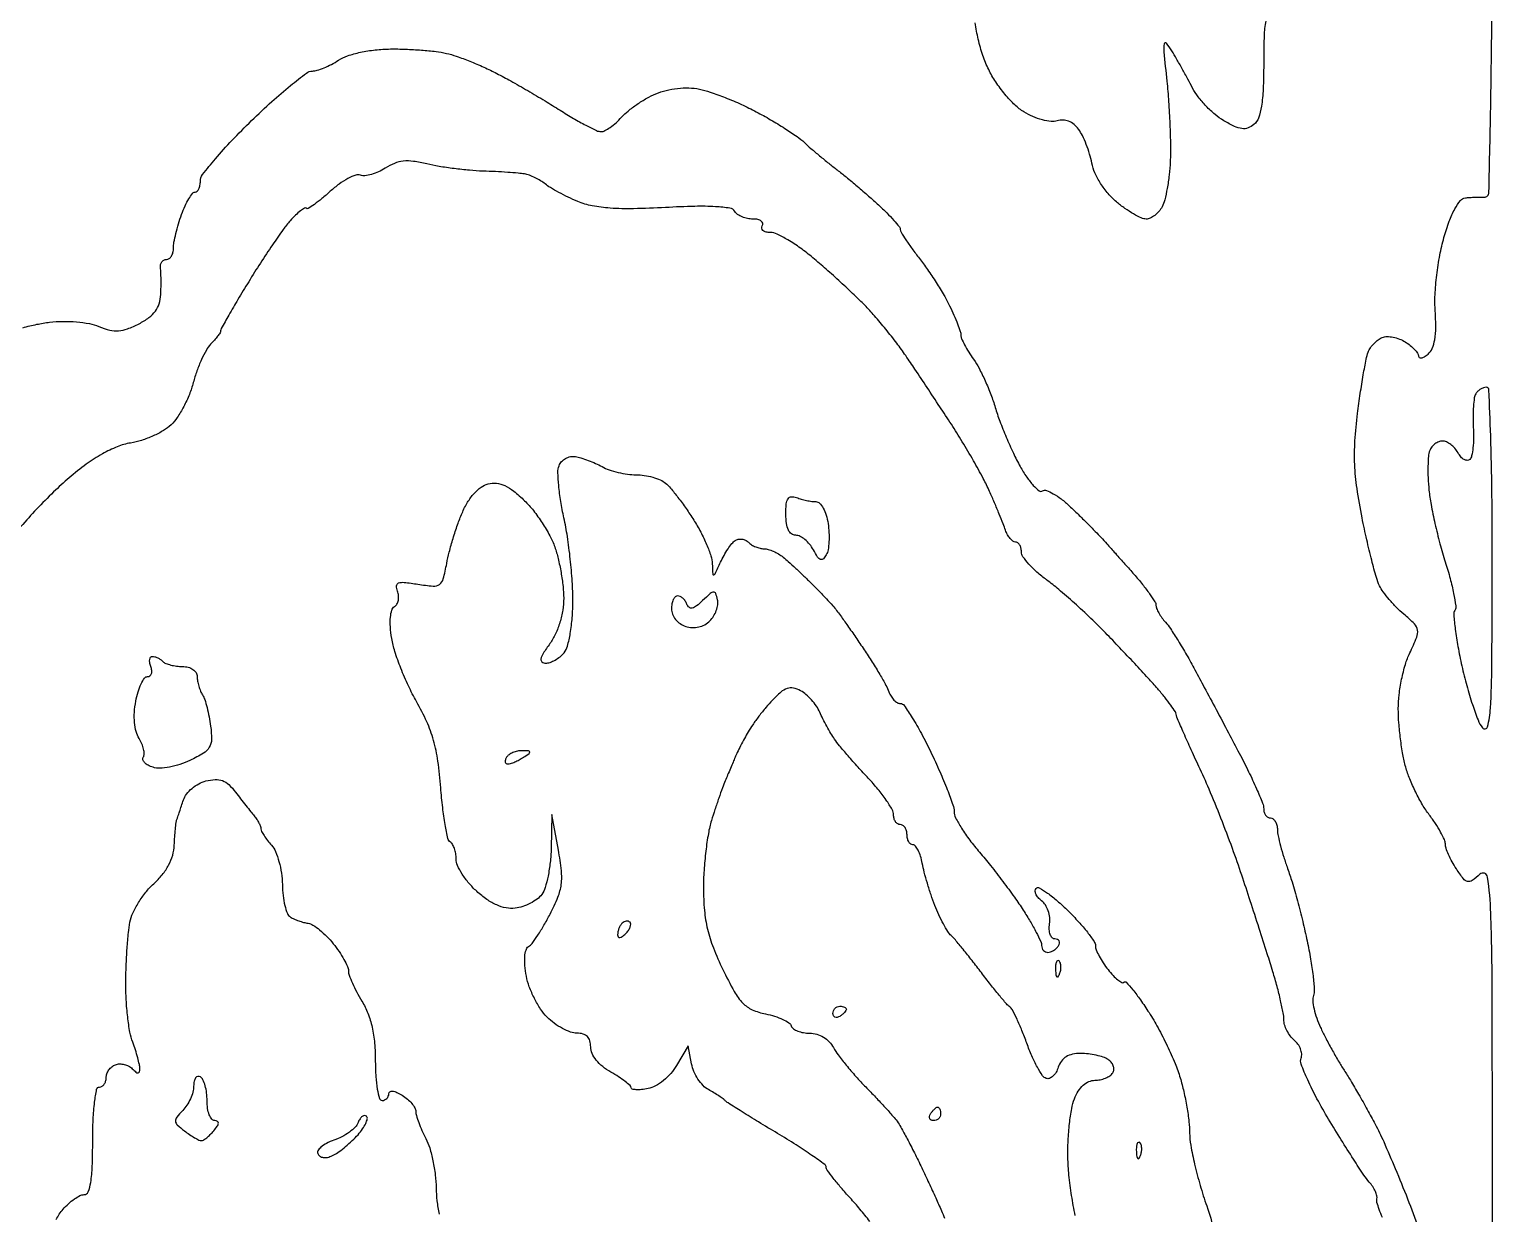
# Model space of a CAD drawing. Extents: x 0 to 102, y 0 to 135.
# Drawn here: x 83.13 to 101.52, y 110.76 to 125.65 of the extents above; entities that cross this region are included whole.
import ezdxf

# ---------------------------------------------------------------- set-up
doc = ezdxf.new("R2010")
doc.units = 0
doc.header["$MEASUREMENT"] = 0

msp = doc.modelspace()

# ---------------------------------------------------------------- linework, layer by layer
for points in [[(30.835569, 68.0607, 0.000004), (30.856286, 64.932268, 0.000002), (30.883525, 60.825814, 0.000002), (30.912326, 56.488502, 0.000002), (30.938318, 52.5789, -0.000116)], [(101.518705, 110.606462, 0.000494), (101.516623, 113.562432, 0.008424), (101.498607, 114.534008, 0.025959), (101.458777, 114.989109, 0.601865), (101.362301, 115.024108, -0.02739), (101.263634, 114.94419, -0.216649), (101.207407, 114.932831, -0.175535), (101.154885, 114.966861, -0.017082), (101.066201, 115.09262, -0.019729), (101.013225, 115.18088, -0.020898), (100.968455, 115.271392, -0.021059), (100.936618, 115.352169, -0.083526), (100.9278, 115.404588, 0.107669), (100.915858, 115.459403, 0.019065), (100.86822, 115.553849, 0.019857), (100.802626, 115.662051, 0.016729), (100.724976, 115.771245, -0.030582), (100.640534, 115.897237, -0.01791), (100.55447, 116.05724, -0.017871), (100.479566, 116.224101, -0.028855), (100.429348, 116.371431, -0.023546), (100.393702, 116.52809, -0.01253), (100.363666, 116.724709, -0.012446), (100.342977, 116.927568, -0.018894), (100.336072, 117.10468, -0.030113), (100.346407, 117.27957, -0.020778), (100.378174, 117.475448, -0.021011), (100.424668, 117.661924, -0.039673), (100.480062, 117.806599, 0.014325), (100.567343, 118.003993, 0.136595), (100.577926, 118.09468, 0.158795), (100.538868, 118.171512, 0.021282), (100.403431, 118.295919, -0.02268), (100.312754, 118.37968, -0.018356), (100.223129, 118.477253, -0.018733), (100.147039, 118.573532, -0.044764), (100.100105, 118.6515, -0.043764), (100.060456, 118.755282, -0.006487), (100.001798, 118.971872, -0.007267), (99.939382, 119.23031, -0.006197), (99.880921, 119.504529, -0.013401), (99.817007, 119.874972, -0.025172), (99.788588, 120.177325, -0.026261), (99.79128, 120.472364, -0.016122), (99.823875, 120.818564, -0.005101), (99.858368, 121.070033, -0.006235), (99.895949, 121.304411, -0.00528), (99.932025, 121.50042, -0.043485), (99.95703, 121.587544, -0.056924), (99.986511, 121.644153, -0.041517), (100.030977, 121.699497, -0.042191), (100.082722, 121.745491, -0.069083), (100.133986, 121.773787, -0.093789), (100.193336, 121.784549, -0.04597), (100.270071, 121.776886, -0.043405), (100.350937, 121.753794, -0.048372), (100.423544, 121.717678, -0.029905), (100.487028, 121.672544, -0.035864), (100.54068, 121.622609, -0.038729), (100.578488, 121.575097, -0.149788), (100.5894, 121.539491, 0.261564), (100.600155, 121.520339, 0.190725), (100.624717, 121.516109, 0.086533), (100.663425, 121.531525, 0.035283), (100.709627, 121.564662, 0.120764), (100.762274, 121.635712, 0.057832), (100.794056, 121.745487, 0.041174), (100.80689, 121.897969, 0.017324), (100.800102, 122.10377, -0.029568), (100.798356, 122.309352, -0.016919), (100.819296, 122.556704, -0.01673), (100.857829, 122.808685, -0.023653), (100.910126, 123.02955, -0.018025), (100.976965, 123.234085, -0.035513), (101.04711, 123.389949, -0.044505), (101.116289, 123.494889, -0.201747), (101.1792, 123.529327, -0.009321), (101.236418, 123.534149, -0.006364), (101.301582, 123.537586, -0.006416), (101.364519, 123.539295, -0.012858), (101.41425, 123.538727, 0.418263), (101.474937, 123.595853, 0.001355), (101.498486, 124.738484, 0.003769), (101.515704, 126.400775, 0.000705)], [(98.674959, 125.776886, 0.05195), (98.649515, 125.589317, 0.007756), (98.6436, 125.20804, -0.010394), (98.637106, 124.895686, -0.029815), (98.615196, 124.679891, -0.043307), (98.578023, 124.532686, -0.136885), (98.520625, 124.449857, -0.086556), (98.446508, 124.407417, -0.119766), (98.370646, 124.399118, -0.079353), (98.277123, 124.426803, -0.021849), (98.141292, 124.499231, -0.042052), (98.03331, 124.575933, -0.026611), (97.920747, 124.681828, -0.026665), (97.820558, 124.798534, -0.043758), (97.750492, 124.908183, 0.003914), (97.689834, 125.022185, 0.002591), (97.618481, 125.152182, 0.002608), (97.547835, 125.277776, 0.005066), (97.489884, 125.3772, 0.039649), (97.421385, 125.473735, 0.640646), (97.392519, 125.465898, 0.065356), (97.388975, 125.366393, 0.002486), (97.426048, 124.9965, -0.008949), (97.448477, 124.73925, -0.006736), (97.464257, 124.455729, -0.006814), (97.471869, 124.188658, -0.015568), (97.468592, 123.987177, -0.016075), (97.454962, 123.816194, -0.016337), (97.430419, 123.647367, -0.016339), (97.399544, 123.502305, -0.062333), (97.366426, 123.416127, -0.054066), (97.326198, 123.357252, -0.051781), (97.27375, 123.307416, -0.055976), (97.217597, 123.273406, -0.108607), (97.166614, 123.2622, -0.107995), (97.105155, 123.275631, -0.023417), (97.008062, 123.325826, -0.023385), (96.898934, 123.395886, -0.020508), (96.791768, 123.4788, -0.042627), (96.68771, 123.582714, -0.033906), (96.593757, 123.710738, -0.034822), (96.521418, 123.84452, -0.059735), (96.483177, 123.96525, 0.025946), (96.455186, 124.079977, 0.020115), (96.413344, 124.201575, 0.020515), (96.364958, 124.312096, 0.045309), (96.317313, 124.390823, 0.062093), (96.259265, 124.452041, 0.077836), (96.191953, 124.491715, 0.083835), (96.119942, 124.50706, 0.087725), (96.048079, 124.497495, -0.103911), (95.970465, 124.489687, -0.03823), (95.86164, 124.509856, -0.035872), (95.742508, 124.550846, -0.035836), (95.630415, 124.608455, -0.055622), (95.51661, 124.696327, -0.027033), (95.391493, 124.831143, -0.02642), (95.275035, 124.987161, -0.034401), (95.186549, 125.141844, -0.031604), (95.113919, 125.31972, -0.023804), (95.056167, 125.522953, -0.023919), (95.018317, 125.72927, -0.033415)], [(83.045244, 121.8962, -0.016004), (83.219912, 121.938528, -0.020974), (83.381888, 121.9653, -0.028586), (83.545597, 121.975908, -0.023697), (83.720136, 121.968951, -0.024423), (83.88131, 121.946886, -0.051999), (84.001773, 121.911097, 0.036576), (84.138288, 121.865921, 0.079234), (84.248087, 121.856198, 0.073702), (84.360417, 121.880958, 0.028297), (84.506712, 121.946407, 0.038671), (84.629656, 122.022557, 0.074941), (84.711528, 122.103787, 0.085185), (84.759352, 122.197989, 0.064176), (84.779224, 122.312623, 0.007002), (84.782052, 122.408618, 0.006621), (84.782269, 122.506461, 0.006596), (84.780171, 122.593069, 0.022934), (84.775515, 122.64885, -0.082595), (84.776957, 122.689235, -0.103799), (84.791757, 122.723536, -0.116034), (84.817509, 122.746375, -0.124261), (84.850091, 122.7546, 0.158119), (84.883773, 122.765525, 0.097126), (84.912459, 122.796325, 0.079013), (84.931827, 122.842324, 0.060279), (84.9384, 122.896644, -0.045341), (84.945055, 122.969879, -0.013619), (84.968244, 123.079493, -0.01353), (85.001105, 123.201658, -0.014287), (85.039995, 123.319644, -0.019914), (85.083834, 123.427273, -0.028867), (85.131606, 123.518069, -0.02832), (85.177133, 123.584805, -0.232954), (85.209195, 123.6006, 0.194715), (85.235018, 123.611052, 0.086992), (85.256941, 123.641247, 0.066861), (85.271823, 123.686012, 0.046889), (85.2768, 123.738972, -0.166304), (85.304749, 123.820677, -0.010638), (85.46585, 124.019711, -0.014648), (85.673826, 124.251628, -0.010325), (85.920376, 124.500372, -0.008733), (86.175725, 124.739071, -0.012595), (86.410387, 124.940385, -0.008337), (86.611264, 125.098617, -0.16408), (86.684753, 125.1234, 0.07471), (86.74519, 125.132481, 0.023681), (86.831192, 125.16345, 0.023052), (86.925102, 125.207557, 0.023718), (87.013636, 125.259741, -0.064171), (87.12666, 125.314599, -0.027739), (87.288282, 125.359024, -0.025929), (87.47464, 125.389277, -0.024651), (87.666309, 125.400752, -0.012043), (87.855457, 125.398183, -0.010035), (88.056165, 125.386582, -0.010165), (88.239491, 125.368533, -0.026969), (88.369158, 125.345955, -0.027416), (88.49432, 125.309811, -0.010859), (88.662073, 125.247113, -0.010709), (88.840686, 125.171428, -0.013206), (89.003658, 125.092978, -0.008539), (89.177725, 124.999659, -0.004413), (89.392288, 124.877371, -0.004385), (89.610722, 124.747732, -0.006633), (89.798313, 124.630734, 0.009764), (89.965657, 124.527813, 0.012858), (90.122377, 124.440941, 0.01033), (90.255419, 124.375062, 0.110223), (90.313951, 124.362, 0.121095), (90.362016, 124.373814, 0.032188), (90.429958, 124.415132, 0.03069), (90.503498, 124.473647, 0.027384), (90.572338, 124.542876, -0.039858), (90.653376, 124.620409, -0.0208), (90.76538, 124.704155, -0.020551), (90.888145, 124.781009, -0.029461), (91.003189, 124.837913, -0.040475), (91.131957, 124.880518, -0.032987), (91.27506, 124.905477, -0.033196), (91.419071, 124.911291, -0.042872), (91.550514, 124.896547, -0.033478), (91.68703, 124.859598, -0.012184), (91.875019, 124.789776, -0.012018), (92.0776, 124.703163, -0.01405), (92.265341, 124.611044, -0.010948), (92.445042, 124.511433, -0.010382), (92.623464, 124.402334, -0.010389), (92.777224, 124.299304, -0.035569), (92.870556, 124.223484, 0.009935), (92.952145, 124.149957, 0.004625), (93.06071, 124.057702, 0.004579), (93.176486, 123.962934, 0.006379), (93.28194, 123.880407, -0.00865), (93.394789, 123.791264, -0.004324), (93.53458, 123.674823, -0.004291), (93.677243, 123.551765, -0.006315), (93.80025, 123.441026, -0.010241), (93.905586, 123.339685, -0.014647), (93.994433, 123.245254, -0.010467), (94.063459, 123.164086, -0.172633), (94.0752, 123.131093, 0.138707), (94.085054, 123.096254, 0.007867), (94.14574, 123.000956, 0.011563), (94.223343, 122.888949, 0.008191), (94.315338, 122.766774, -0.013899), (94.417551, 122.627755, -0.009484), (94.526225, 122.464471, -0.009564), (94.625096, 122.302896, -0.018973), (94.696038, 122.170552, -0.010004), (94.749859, 122.054462, -0.012231), (94.79531, 121.943779, -0.010773), (94.829019, 121.849578, -0.080698), (94.8366, 121.802912, 0.103848), (94.845839, 121.758908, 0.017333), (94.883497, 121.680665, 0.018351), (94.935126, 121.590478, 0.015352), (94.996249, 121.49866, -0.033836), (95.065478, 121.385842, -0.014878), (95.142193, 121.228234, -0.014646), (95.21395, 121.055604, -0.019035), (95.268892, 120.8934, 0.017684), (95.326567, 120.721597, 0.010177), (95.407475, 120.518799, 0.01016), (95.497137, 120.31817, 0.016702), (95.581993, 120.152762, 0.022281), (95.664673, 120.018496, 0.036305), (95.747635, 119.913583, 0.041911), (95.820441, 119.846385, 0.313494), (95.864879, 119.843983, -0.230834), (95.912821, 119.848786, -0.039615), (95.99826, 119.809285, -0.03615), (96.098977, 119.742647, -0.025146), (96.202701, 119.654021, -0.003594), (96.310695, 119.550443, -0.002972), (96.424297, 119.438584, -0.003001), (96.527263, 119.334746, -0.008045), (96.598923, 119.259214, -0.002553), (96.671487, 119.179406, -0.0008), (96.779376, 119.059137, -0.0008), (96.899389, 118.924489, -0.000885), (97.014984, 118.793914, -0.011492), (97.120274, 118.668876, -0.01557), (97.20914, 118.550942, -0.012493), (97.276676, 118.449994, -0.14189), (97.289934, 118.404361, 0.099904), (97.297813, 118.365493, 0.028664), (97.325021, 118.310084, 0.027617), (97.363627, 118.249719, 0.026205), (97.409286, 118.192861, -0.036541), (97.470607, 118.113187, -0.007298), (97.567246, 117.961852, -0.007682), (97.674691, 117.781932, -0.007095), (97.779514, 117.594, -0.001028), (97.897473, 117.374197, -0.000505), (98.046797, 117.093891, -0.000501), (98.201348, 116.802361, -0.000728), (98.337028, 116.544901, -0.007446), (98.454449, 116.312971, -0.009974), (98.553544, 116.09906, -0.00745), (98.629708, 115.918402, -0.096315), (98.6436, 115.846951, 0.072466), (98.649955, 115.80333, 0.087331), (98.668451, 115.766332, 0.100472), (98.695938, 115.741598, 0.133905), (98.7282, 115.7328, -0.16846), (98.760772, 115.721505, -0.091598), (98.78904, 115.68931, -0.07335), (98.80882, 115.641383, -0.05503), (98.816513, 115.58475, 0.046049), (98.825772, 115.506048, 0.011701), (98.855438, 115.380785, 0.01183), (98.896229, 115.238717, 0.011722), (98.943808, 115.0983, -0.015636), (98.99974, 114.928883, -0.006028), (99.067108, 114.690619, -0.005962), (99.134013, 114.430304, -0.007319), (99.190011, 114.185648, -0.010452), (99.23378, 113.957414, -0.013585), (99.263782, 113.746648, -0.011242), (99.279943, 113.570992, -0.10935), (99.268955, 113.497574, 0.117044), (99.260588, 113.435221, 0.029596), (99.276878, 113.333519, 0.028554), (99.309957, 113.216319, 0.025443), (99.357262, 113.098926, 0.011021), (99.419776, 112.971461, 0.006666), (99.499106, 112.823214, 0.006676), (99.581848, 112.678039, 0.011649), (99.654795, 112.5603, -0.009962), (99.733841, 112.433673, -0.003952), (99.837528, 112.256797, -0.003909), (99.946489, 112.064043, -0.004896), (100.044393, 111.8835, -0.017408), (100.152162, 111.661698, -0.005519), (100.297586, 111.323818, -0.005502), (100.451507, 110.943313, -0.006094), (100.591704, 110.5722, -0.005778)], [(100.137584, 110.706644, -0.020477), (100.095545, 110.810516, -0.018862), (100.067777, 110.898441, -0.136744), (100.067935, 110.942338, 0.137305), (100.068031, 110.980111, 0.040454), (100.047914, 111.035007, 0.037278), (100.014191, 111.095775, 0.032548), (99.970395, 111.153838, -0.030669), (99.903532, 111.241796, -0.003823), (99.771763, 111.442471, -0.004494), (99.619086, 111.683638, -0.003709), (99.460554, 111.943388, -0.012076), (99.313881, 112.201704, -0.017226), (99.197322, 112.438267, -0.013231), (99.114191, 112.636602, -0.186324), (99.114038, 112.712384, 0.113846), (99.12146, 112.765168, 0.069363), (99.107314, 112.826826, 0.063805), (99.074789, 112.88759, 0.064882), (99.02815, 112.937805, -0.058486), (98.978111, 112.990323, -0.04372), (98.935808, 113.058248, -0.044587), (98.906943, 113.130409, -0.072978), (98.8974, 113.195444, 0.047787), (98.889304, 113.279964, 0.008699), (98.856711, 113.434087, 0.009292), (98.811914, 113.613737, 0.008312), (98.758886, 113.798435, 0.002712), (98.688457, 114.0248, 0.001006), (98.58697, 114.342638, 0.000997), (98.474868, 114.688927, 0.001203), (98.36815, 115.0137, 0.008281), (98.250765, 115.349336, 0.005554), (98.105988, 115.729225, 0.005593), (97.957528, 116.094119, 0.010986), (97.829865, 116.380328, -0.003046), (97.720238, 116.61597, -0.004588), (97.627832, 116.822797, -0.001921), (97.551209, 117.00047, -0.101172), (97.5438, 117.036711, 0.150218), (97.534177, 117.068017, 0.008592), (97.475459, 117.15139, 0.012497), (97.400278, 117.24911, 0.008809), (97.31115, 117.355274, 0.006343), (97.192945, 117.48771, 0.002323), (97.022585, 117.672044, 0.002302), (96.834503, 117.871816, 0.002757), (96.6555, 118.05813, 0.009306), (96.470318, 118.241794, 0.007364), (96.263564, 118.433613, 0.007454), (96.066376, 118.605971, 0.018349), (95.91525, 118.724893, -0.023328), (95.79379, 118.822444, -0.029173), (95.691192, 118.924273, -0.029814), (95.617491, 119.017069, -0.154105), (95.598, 119.078805, 0.059052), (95.592443, 119.125691, 0.078036), (95.576047, 119.165388, 0.096527), (95.551773, 119.191978, 0.160979), (95.523267, 119.2014, -0.159497), (95.491023, 119.211954, -0.059494), (95.455776, 119.24489, -0.051249), (95.423137, 119.2928, -0.042386), (95.398454, 119.34945, 0.012764), (95.369568, 119.428164, 0.003305), (95.318982, 119.553415, 0.00336), (95.259389, 119.695484, 0.00342), (95.198237, 119.8359, 0.017976), (95.117881, 120.000764, 0.006909), (94.994971, 120.224003, 0.00683), (94.854831, 120.462764, 0.008356), (94.717097, 120.6819, 0.001223), (94.572662, 120.902215, 0.00091), (94.412205, 121.144707, 0.00092), (94.260048, 121.372836, 0.002088), (94.143978, 121.544611, 0.012857), (94.031467, 121.700844, 0.008154), (93.892825, 121.877234, 0.008189), (93.75094, 122.046085, 0.014976), (93.628981, 122.178277, 0.0092), (93.497511, 122.307631, 0.004456), (93.324884, 122.468443, 0.004417), (93.14204, 122.63281, 0.00634), (92.976951, 122.774916, 0.018391), (92.820455, 122.896689, 0.021765), (92.663765, 122.999563, 0.021247), (92.525933, 123.073959, 0.1136), (92.443208, 123.093, -0.054802), (92.387715, 123.099101, -0.118538), (92.349385, 123.117851, -0.18928), (92.334039, 123.145565, -0.172986), (92.3409, 123.1776, 0.195087), (92.346335, 123.209599, 0.183858), (92.328124, 123.237349, 0.1076), (92.285132, 123.256138, 0.049451), (92.223986, 123.2622, -0.050808), (92.154912, 123.269237, -0.047949), (92.087256, 123.290083, -0.051531), (92.030831, 123.320738, -0.104522), (91.996121, 123.357121, 0.219824), (91.932747, 123.399046, 0.023635), (91.753185, 123.417867, 0.020689), (91.493629, 123.421968, 0.007432), (91.12422, 123.407021, -0.008889), (90.722065, 123.391923, -0.022158), (90.42801, 123.399147, -0.030173), (90.2026, 123.428432, -0.051609), (90.02113, 123.48311, -0.012843), (89.901302, 123.536833, -0.01181), (89.780944, 123.598086, -0.0119), (89.676242, 123.657783, -0.037703), (89.610504, 123.704451, 0.037106), (89.55409, 123.744601, 0.024708), (89.484225, 123.782313, 0.024903), (89.412392, 123.812325, 0.043795), (89.350215, 123.828761, 0.020801), (89.272788, 123.838829, 0.004642), (89.139852, 123.849275, 0.004811), (88.985982, 123.858443, 0.004631), (88.83, 123.864784, -0.014584), (88.660633, 123.875048, -0.009505), (88.465883, 123.896303, -0.009561), (88.276557, 123.924304, -0.017954), (88.125053, 123.955309, 0.025079), (87.955279, 123.987541, 0.059391), (87.826823, 123.989959, 0.070569), (87.715367, 123.962599, 0.049644), (87.600735, 123.902799, -0.03682), (87.515977, 123.855785, -0.038973), (87.426807, 123.822737, -0.042193), (87.346126, 123.806997, -0.119247), (87.289587, 123.814333, 0.178306), (87.229471, 123.815145, 0.037877), (87.132067, 123.772217, 0.035191), (87.020533, 123.702106, 0.027159), (86.909331, 123.611102, -0.011909), (86.803776, 123.519207, -0.019469), (86.709606, 123.447085, -0.014188), (86.631536, 123.395233, -0.349045), (86.60741, 123.39799, 0.347152), (86.585556, 123.400561, 0.028121), (86.534817, 123.365297, 0.028379), (86.473184, 123.311204, 0.017138), (86.406264, 123.240716, 0.025882), (86.319231, 123.131629, 0.005857), (86.18345, 122.937336, 0.006052), (86.031972, 122.709194, 0.005842), (85.88423, 122.474764, 0.003142), (85.748697, 122.250886, 0.00483), (85.634479, 122.055244, 0.001757), (85.53859, 121.885913, 0.128639), (85.5306, 121.855371, -0.141403), (85.523722, 121.831536, -0.019042), (85.49398, 121.78806, -0.020735), (85.453673, 121.738166, -0.016107), (85.405936, 121.68725, 0.068575), (85.351647, 121.615608, 0.021246), (85.290379, 121.494706, 0.020805), (85.232632, 121.352178, 0.021481), (85.187612, 121.206843, -0.031487), (85.13813, 121.057723, -0.025074), (85.066906, 120.903839, -0.025717), (84.986141, 120.767575, -0.05637), (84.908222, 120.674894, -0.055618), (84.813989, 120.603559, -0.028539), (84.682401, 120.535089, -0.027963), (84.537255, 120.479324, -0.037525), (84.400282, 120.4464, 0.055705), (84.232539, 120.399583, 0.032943), (84.045116, 120.309203, 0.02851), (83.842006, 120.178385, 0.019452), (83.626382, 120.008221, 0.016046), (83.431369, 119.830483, 0.010608), (83.218502, 119.614617, 0.010681), (83.020344, 119.395769, 0.020312)], [(93.691378, 110.658767, 0.01026), (93.568476, 110.812719, 0.011834), (93.44492, 110.954192, -0.008254), (93.329858, 111.08405, -0.011912), (93.232819, 111.202896, -0.007714), (93.156312, 111.304485, -0.158829), (93.1446, 111.340426, 0.240967), (93.127345, 111.374151, 0.004749), (92.964428, 111.489346, 0.01024), (92.766342, 111.620684, 0.006555), (92.53125, 111.765432, -0.002196), (92.293156, 111.909182, -0.003245), (92.085646, 112.037568, -0.001489), (91.909954, 112.148582, -0.062288), (91.8756, 112.176989, 0.049658), (91.849211, 112.199952, 0.009224), (91.796023, 112.236216, 0.009807), (91.731979, 112.2764, 0.00881), (91.6641, 112.315547, -0.076907), (91.596204, 112.368134, -0.04478), (91.532177, 112.449155, -0.043533), (91.481272, 112.544076, -0.055839), (91.4526, 112.638879), (91.4103, 112.868564), (91.263426, 112.618769, -0.048718), (91.191231, 112.519521, -0.041287), (91.097367, 112.429948, -0.043092), (90.996518, 112.361932, -0.079754), (90.903876, 112.328319, -0.022231), (90.822297, 112.316454, -0.037972), (90.753516, 112.314798, -0.046874), (90.704475, 112.321985, -0.342876), (90.690665, 112.339382, 0.211871), (90.67822, 112.366667, 0.017035), (90.615891, 112.418242, 0.020661), (90.533932, 112.476243, 0.014306), (90.436865, 112.535215, -0.041785), (90.33408, 112.605664, -0.053227), (90.253294, 112.687316, -0.061285), (90.20107, 112.772248, -0.107632), (90.1836, 112.852465, 0.068977), (90.172945, 112.929337, 0.128111), (90.141311, 112.983289, 0.128161), (90.087385, 113.014938, 0.069058), (90.010555, 113.0256, -0.087172), (89.929911, 113.039767, -0.036588), (89.82899, 113.084952, -0.034781), (89.725547, 113.150329, -0.038077), (89.635461, 113.227648, -0.050522), (89.553746, 113.327785, -0.028934), (89.475416, 113.462821, -0.028642), (89.411707, 113.609197, -0.041974), (89.374354, 113.744512, -0.0242), (89.356203, 113.876111, -0.040745), (89.355399, 113.987518, -0.050224), (89.370182, 114.071326, -0.186162), (89.401794, 114.113514, 0.093888), (89.4457, 114.15416, 0.012974), (89.517344, 114.256499, 0.014496), (89.596367, 114.383717, 0.011818), (89.673688, 114.52418, 0.023838), (89.771317, 114.735988, 0.064006), (89.813326, 114.896217, 0.05915), (89.815124, 115.069038, 0.018123), (89.777592, 115.32788), (89.6961, 115.7751), (89.68605, 115.34712, -0.022083), (89.674213, 115.172381, -0.022797), (89.647053, 115.001234, -0.023259), (89.610001, 114.85581, -0.084043), (89.567407, 114.77063, -0.073591), (89.509541, 114.711935, -0.041537), (89.424812, 114.658511, -0.040408), (89.328329, 114.617859, -0.052212), (89.234468, 114.597493, -0.072196), (89.119505, 114.601496, -0.058689), (89.001488, 114.637512, -0.050208), (88.879069, 114.706595, -0.031522), (88.750861, 114.809664, -0.032189), (88.651645, 114.912745, -0.033359), (88.567758, 115.026539, -0.035387), (88.509193, 115.134302, -0.107173), (88.4916, 115.215438, 0.039187), (88.486266, 115.28339, 0.042337), (88.470395, 115.347883, 0.046457), (88.447155, 115.400097, 0.12708), (88.419414, 115.429028, -0.203379), (88.388878, 115.472169, -0.009951), (88.35429, 115.647521, -0.014814), (88.32277, 115.863046, -0.010028), (88.299086, 116.110186, 0.016323), (88.262495, 116.447263, 0.033268), (88.207719, 116.707724, 0.036655), (88.122975, 116.942008, 0.024839), (87.994368, 117.195179, -0.020372), (87.89208, 117.392162, -0.015977), (87.796943, 117.613316, -0.016256), (87.721633, 117.825006, -0.037698), (87.682582, 117.988888, -0.021772), (87.665649, 118.135456, -0.039545), (87.66656, 118.255999, -0.0498), (87.683344, 118.34513, -0.184961), (87.717392, 118.389784, 0.126476), (87.747796, 118.421416, 0.08108), (87.765461, 118.469485, 0.072403), (87.768064, 118.526234, 0.06702), (87.754623, 118.58298, -0.094808), (87.742365, 118.651367, -0.316939), (87.767612, 118.686319, -0.111926), (87.83958, 118.694157, -0.011609), (88.009366, 118.670636, 0.019538), (88.202795, 118.646958, 0.178278), (88.283221, 118.669227, 0.175084), (88.330759, 118.738538, 0.018706), (88.373483, 118.932215, -0.018836), (88.404932, 119.074607, -0.01034), (88.453549, 119.24644, -0.010294), (88.510171, 119.419042, -0.016187), (88.566585, 119.564511, -0.034641), (88.635894, 119.700426, -0.046358), (88.71778, 119.811917, -0.053586), (88.805957, 119.892043, -0.096285), (88.894156, 119.933409, -0.089439), (88.998569, 119.940538, -0.081593), (89.10256, 119.911415, -0.060068), (89.216439, 119.840671, -0.024567), (89.352975, 119.719709, -0.032939), (89.463624, 119.596273, -0.021711), (89.574676, 119.441229, -0.021866), (89.66994, 119.280274, -0.038913), (89.731695, 119.13931, -0.025166), (89.774321, 118.993707, -0.015482), (89.810433, 118.818723, -0.015513), (89.835471, 118.642996, -0.026654), (89.843926, 118.49536, -0.040685), (89.832369, 118.34636, -0.034145), (89.7967, 118.191934, -0.034634), (89.741188, 118.046446, -0.046292), (89.670239, 117.92431, 0.013119), (89.585886, 117.799015, 0.08903), (89.557702, 117.730198, 0.292451), (89.571217, 117.694063, 0.162367), (89.61758, 117.6786, 0.085525), (89.672297, 117.688028, 0.043677), (89.735897, 117.717086, 0.041706), (89.797975, 117.759486, 0.048909), (89.848617, 117.809617, 0.107955), (89.892082, 117.893588, 0.023811), (89.926887, 118.053001, 0.023046), (89.950847, 118.249618, 0.017833), (89.959373, 118.465267, 0.017566), (89.951922, 118.703459, 0.010349), (89.927147, 118.98719, 0.010346), (89.890612, 119.269973, 0.017391), (89.846827, 119.505309, -0.014377), (89.806905, 119.712912, -0.017188), (89.781708, 119.910477, -0.016079), (89.771666, 120.076726, -0.098966), (89.786028, 120.16084, -0.093981), (89.817951, 120.212463, -0.079543), (89.868287, 120.252409, -0.079031), (89.928906, 120.274834, -0.090752), (89.990549, 120.275795, -0.033589), (90.061404, 120.259012, -0.015384), (90.151299, 120.228171, -0.015157), (90.24431, 120.189767, -0.020222), (90.326088, 120.149013, 0.043554), (90.414378, 120.110039, 0.023891), (90.528033, 120.077249, 0.023644), (90.647456, 120.054797, 0.034651), (90.754069, 120.0474, -0.037943), (90.85648, 120.039617, -0.031689), (90.963063, 120.016336, -0.032847), (91.05818, 119.982252, -0.07149), (91.124034, 119.94165, -0.044965), (91.187339, 119.878383, -0.010698), (91.280482, 119.761879, -0.010917), (91.382089, 119.622875, -0.010588), (91.478603, 119.478164, -0.020731), (91.566216, 119.3271, -0.020633), (91.641167, 119.169065, -0.020999), (91.695, 119.025869, -0.072078), (91.712126, 118.928264, 0.004494), (91.717158, 118.798539, 0.45496), (91.729799, 118.788543, 0.240285), (91.74748, 118.802166, 0.002503), (91.815535, 118.9476, -0.020394), (91.859268, 119.032963, -0.020326), (91.909855, 119.114575, -0.020662), (91.959774, 119.182065, -0.071449), (91.999452, 119.219027, -0.101501), (92.038521, 119.235777, -0.082297), (92.084171, 119.237534, -0.079681), (92.129286, 119.224328, -0.085608), (92.166763, 119.197877, 0.058766), (92.206113, 119.166829, 0.038992), (92.257379, 119.140616, 0.039041), (92.311981, 119.122723, 0.059728), (92.361391, 119.1168, -0.070646), (92.414031, 119.109325, -0.032659), (92.479177, 119.085736, -0.031534), (92.545575, 119.051526, -0.037972), (92.602911, 119.01105, -0.011009), (92.66737, 118.95535, -0.00357), (92.760267, 118.870221, -0.003557), (92.86221, 118.774094, -0.003993), (92.95889, 118.680132, -0.005148), (93.052645, 118.58562, -0.004931), (93.145802, 118.487846, -0.00489), (93.226296, 118.399968, -0.017648), (93.275, 118.341732, -0.010832), (93.324197, 118.275593, -0.001941), (93.412776, 118.149931, -0.002095), (93.515375, 118.001855, -0.001892), (93.620307, 117.8478, -0.0075), (93.722728, 117.691191, -0.008089), (93.817789, 117.535441, -0.00771), (93.895046, 117.399374, -0.037993), (93.931402, 117.31905, 0.050338), (93.958734, 117.262421, 0.055762), (93.996062, 117.21449, 0.063315), (94.037234, 117.181787, 0.137047), (94.075849, 117.171, -0.24547), (94.123683, 117.146011, -0.011897), (94.225815, 116.99153, -0.0171), (94.34044, 116.794167, -0.011269), (94.459204, 116.560037, -0.008144), (94.571333, 116.31594, -0.010474), (94.665991, 116.087852, -0.008489), (94.737559, 115.895061, -0.084821), (94.752, 115.810548, 0.120739), (94.770475, 115.735155, 0.019706), (94.845807, 115.603597, 0.020722), (94.949076, 115.452935, 0.016945), (95.071343, 115.300561, -0.009676), (95.210413, 115.132315, -0.006315), (95.364605, 114.933132, -0.006352), (95.510082, 114.735037, -0.012059), (95.621243, 114.571364, -0.010158), (95.70954, 114.428049, -0.013264), (95.784074, 114.293329, -0.010857), (95.840378, 114.178852, -0.109278), (95.8518, 114.127214, 0.090968), (95.857852, 114.094224, 0.095677), (95.875185, 114.066184, 0.099594), (95.901035, 114.047421, 0.10774), (95.931407, 114.0408, 0.089642), (95.965719, 114.047001, 0.053229), (96.002989, 114.065651, 0.051032), (96.037395, 114.093039, 0.06081), (96.0633, 114.1254, 0.089718), (96.075998, 114.157696, 0.168493), (96.07218, 114.185149, 0.176838), (96.05247, 114.203463, 0.099993), (96.020109, 114.21, -0.207209), (95.985885, 114.224819, -0.103215), (95.960812, 114.265915, -0.074227), (95.948721, 114.327474, -0.047587), (95.95232, 114.40035, 0.065287), (95.953446, 114.480495, 0.053995), (95.934444, 114.563817, 0.055986), (95.899312, 114.637682, 0.089052), (95.852587, 114.689533, -0.048796), (95.808061, 114.731618, -0.074731), (95.779596, 114.776334, -0.102438), (95.770886, 114.816505, -0.201344), (95.783041, 114.846241, -0.337765), (95.823178, 114.851648, -0.023863), (95.924918, 114.787115, -0.02596), (96.048773, 114.690018, -0.015904), (96.184758, 114.563692, -0.013485), (96.316449, 114.426082, -0.018135), (96.427596, 114.294175, -0.015373), (96.51118, 114.180301, -0.151759), (96.5286, 114.124228, 0.097493), (96.538658, 114.073137, 0.024033), (96.575003, 113.995289, 0.023684), (96.626103, 113.908516, 0.021739), (96.686569, 113.824363, 0.022147), (96.750202, 113.750451, 0.037028), (96.810662, 113.695058, 0.044139), (96.860766, 113.662271, 0.330451), (96.887186, 113.666186, -0.426008), (96.915265, 113.665623, -0.013877), (96.997348, 113.57157, -0.018847), (97.094762, 113.443986, -0.010975), (97.20232, 113.2842, -0.018549), (97.31537, 113.092759, -0.012746), (97.429748, 112.868058, -0.012866), (97.528895, 112.64581, -0.025394), (97.593903, 112.463838, -0.017467), (97.639516, 112.290565, -0.013081), (97.678015, 112.09698, -0.013264), (97.70468, 111.912606, -0.029283), (97.713, 111.770665, 0.044625), (97.726869, 111.615578, 0.012697), (97.775873, 111.378434, 0.012681), (97.845104, 111.112335, 0.013117), (97.927037, 110.8531, -0.01837), (98.021665, 110.542372, -0.019337)], [(96.275171, 110.732011, -0.013384), (96.229125, 110.983364, -0.013315), (96.195955, 111.241514, -0.020718), (96.182563, 111.465455, -0.016693), (96.185722, 111.67496, -0.015559), (96.202774, 111.888789, -0.015756), (96.229823, 112.077728, -0.049757), (96.264287, 112.20075, -0.048198), (96.313204, 112.297315, -0.067681), (96.375397, 112.371098, -0.078977), (96.446425, 112.417395, -0.105393), (96.521513, 112.4334, 0.051199), (96.589438, 112.440374, 0.048098), (96.656039, 112.46103, 0.051636), (96.711642, 112.491408, 0.103872), (96.745946, 112.527459, 0.123544), (96.759153, 112.569012, 0.099558), (96.752753, 112.61558, 0.089711), (96.727641, 112.660058, 0.078477), (96.687489, 112.695363, 0.062401), (96.626971, 112.723851, 0.025003), (96.538482, 112.747897, 0.024272), (96.439394, 112.764581, 0.028148), (96.343951, 112.770505, 0.050144), (96.239312, 112.760587, 0.088791), (96.158791, 112.729188, 0.10012), (96.100511, 112.675056, 0.079009), (96.061822, 112.597943, -0.054089), (96.03354, 112.533821, -0.074548), (95.994393, 112.484642, -0.094977), (95.950955, 112.457391, -0.174916), (95.909765, 112.456378, -0.166845), (95.863928, 112.491398, -0.021061), (95.798306, 112.599484, -0.022855), (95.729558, 112.739003, -0.017137), (95.66637, 112.898199, 0.010255), (95.605228, 113.058642, 0.013573), (95.542663, 113.201906, 0.010929), (95.485166, 113.317739, 0.11728), (95.45099, 113.357014, -0.059683), (95.410757, 113.393781, -0.004799), (95.317924, 113.503653, -0.006425), (95.209808, 113.637597, -0.004888), (95.094699, 113.787, 0.004152), (94.977974, 113.938961, 0.004901), (94.864945, 114.080721, 0.004309), (94.76738, 114.198567, 0.030547), (94.716185, 114.2523, -0.065531), (94.673671, 114.303663, -0.015881), (94.61795, 114.399028, -0.01602), (94.560554, 114.513439, -0.015315), (94.509676, 114.633, -0.011861), (94.462387, 114.76337, -0.008621), (94.415754, 114.910462, -0.008718), (94.376326, 115.051643, -0.018838), (94.352024, 115.16175, 0.029398), (94.330376, 115.250853, 0.042432), (94.30017, 115.326059, 0.049831), (94.266524, 115.378979, 0.230164), (94.234798, 115.3944, -0.165537), (94.206188, 115.404139, -0.095494), (94.181831, 115.431677, -0.076485), (94.165368, 115.472762, -0.05717), (94.1598, 115.5213, 0.064853), (94.153481, 115.569814, 0.082425), (94.134949, 115.610923, 0.098894), (94.107463, 115.638423, 0.148195), (94.0752, 115.6482, -0.144259), (94.042938, 115.657706, -0.09945), (94.015451, 115.68443, -0.083781), (93.996929, 115.724391, -0.066817), (93.9906, 115.771538, 0.131872), (93.972574, 115.838697, 0.019891), (93.897408, 115.957466, 0.021155), (93.794824, 116.093445, 0.016869), (93.67335, 116.231289, -0.005453), (93.544122, 116.371352, -0.005477), (93.418169, 116.514, -0.00536), (93.311055, 116.640746, -0.021774), (93.250148, 116.721301, -0.016248), (93.203764, 116.793452, -0.009028), (93.151717, 116.884185, -0.008996), (93.102293, 116.978028, -0.01436), (93.063848, 117.060106, 0.047228), (93.021275, 117.137351, 0.032369), (92.959639, 117.216309, 0.032691), (92.889661, 117.285247, 0.055345), (92.821923, 117.331785, 0.072383), (92.731713, 117.364396, 0.132116), (92.654109, 117.359708, 0.096471), (92.573125, 117.313834, 0.027223), (92.467706, 117.2132, 0.014998), (92.385774, 117.120571, 0.010474), (92.298808, 117.011531, 0.010577), (92.21977, 116.903391, 0.021522), (92.163251, 116.814621, 0.00664), (92.116535, 116.731232, 0.005394), (92.068628, 116.64067, 0.005454), (92.026286, 116.556247, 0.014102), (91.998147, 116.4942, 0.000009), (91.972704, 116.433609, 0.000004), (91.939645, 116.354874, 0.000004), (91.904913, 116.272152, 0.000006), (91.873823, 116.1981, 0.012205), (91.839705, 116.110932, 0.004075), (91.793966, 115.981837, 0.004053), (91.745623, 115.838013, 0.004613), (91.701719, 115.699487, 0.031609), (91.662853, 115.536797, 0.013249), (91.630339, 115.313835, 0.013047), (91.608044, 115.072762, 0.016533), (91.60065, 114.84921, 0.022601), (91.613309, 114.56931, 0.035849), (91.65201, 114.332589, 0.034798), (91.725145, 114.098891, 0.019824), (91.843875, 113.827574, 0.013818), (91.988695, 113.54925, 0.064367), (92.095944, 113.403985, 0.096982), (92.214057, 113.320921, 0.055258), (92.380925, 113.267626, -0.025901), (92.495653, 113.238266, -0.03312), (92.597391, 113.198976, -0.034998), (92.674938, 113.156135, -0.170204), (92.705225, 113.117025, 0.160001), (92.73129, 113.081948, 0.059811), (92.785931, 113.052456, 0.051458), (92.857831, 113.032353, 0.042478), (92.937173, 113.0256, -0.072598), (93.025127, 113.012762, -0.064307), (93.109754, 112.97514, -0.063847), (93.182591, 112.916925, -0.069511), (93.235981, 112.843729, 0.03753), (93.293616, 112.753099, 0.011077), (93.39505, 112.62337, 0.011052), (93.515949, 112.482102, 0.011684), (93.640808, 112.348966, -0.004371), (93.764889, 112.220478, -0.00473), (93.883447, 112.093151, -0.004467), (93.983057, 111.982148, -0.022763), (94.035015, 111.917487, -0.030982), (94.081361, 111.845091, -0.004929), (94.161781, 111.697053, -0.005445), (94.253031, 111.520439, -0.004744), (94.344789, 111.3336, -0.002826), (94.434814, 111.143051, -0.003002), (94.520865, 110.955279, -0.002858), (94.593041, 110.792782, -0.013805), (94.630967, 110.6991, -0.027137)], [(83.464801, 110.683888, -0.060417), (83.549951, 110.811776, -0.030977), (83.618023, 110.881973, -0.033424), (83.692623, 110.941319, -0.035527), (83.762905, 110.982892, -0.116304), (83.815102, 110.9952, 0.308397), (83.866301, 111.030098, 0.054013), (83.898672, 111.148769, 0.031384), (83.91789, 111.349116, 0.008222), (83.9232, 111.672, -0.010616), (83.928945, 111.942566, -0.020476), (83.946994, 112.15845, -0.01702), (83.972791, 112.319954, -0.358912), (84.0078, 112.3488, 0.138107), (84.040061, 112.357884, 0.100138), (84.067549, 112.383418, 0.085896), (84.086056, 112.421609, 0.070083), (84.0924, 112.466649, -0.08928), (84.101111, 112.515045, -0.06658), (84.126649, 112.563022, -0.065546), (84.164421, 112.603324, -0.08029), (84.208991, 112.629238, -0.087391), (84.260641, 112.639282, -0.062739), (84.319213, 112.632956, -0.061633), (84.375509, 112.612022, -0.07672), (84.420491, 112.579069, 0.022328), (84.467223, 112.536335, 0.178802), (84.49425, 112.526706, 0.341046), (84.5104, 112.539474, 0.061193), (84.5154, 112.580173, 0.053638), (84.509819, 112.632047, 0.012433), (84.488996, 112.71743, 0.012694), (84.459921, 112.815051, 0.012118), (84.425512, 112.912607, -0.047141), (84.391067, 113.0375, -0.014885), (84.363049, 113.229198, -0.014718), (84.344371, 113.446021, -0.015829), (84.339095, 113.658365, -0.008158), (84.344037, 113.871981, -0.007375), (84.356007, 114.092636, -0.007408), (84.372572, 114.289943, -0.023256), (84.391793, 114.4215, -0.060155), (84.428409, 114.535123, -0.030508), (84.499612, 114.667686, -0.029789), (84.590889, 114.797322, -0.039021), (84.68971, 114.903181, 0.037221), (84.797657, 115.017984, 0.047672), (84.877723, 115.138882, 0.051824), (84.928406, 115.263556, 0.060496), (84.948975, 115.389631, -0.006827), (84.954633, 115.493281, -0.008124), (84.962893, 115.590884, -0.007172), (84.972356, 115.672794, -0.050985), (84.981506, 115.71165, 0.002507), (84.993637, 115.747285, 0.000515), (85.014655, 115.810272, 0.000542), (85.038919, 115.8835, 0.00051), (85.063524, 115.958285, -0.085553), (85.102883, 116.032518, -0.052775), (85.171411, 116.10409, -0.051055), (85.256748, 116.162429, -0.063015), (85.346454, 116.197406, -0.048808), (85.46377, 116.214941, -0.103431), (85.554133, 116.200793, -0.098528), (85.634021, 116.150946, -0.041506), (85.719131, 116.056521, 0.001916), (85.782692, 115.973674, 0.001674), (85.849794, 115.887501, 0.001683), (85.91096, 115.81003, 0.00501), (85.95357, 115.757521, -0.026136), (85.985961, 115.713969, -0.026796), (86.01334, 115.667626, -0.027771), (86.032592, 115.625035, -0.092511), (86.0382, 115.594982, 0.120819), (86.046085, 115.562828, 0.022134), (86.076999, 115.509481, 0.022646), (86.119715, 115.448978, 0.018884), (86.170282, 115.388674, -0.0842), (86.221409, 115.308479, -0.032359), (86.264977, 115.183272, -0.030915), (86.295596, 115.038452, -0.033199), (86.307171, 114.894382, 0.025239), (86.316036, 114.756627, 0.031712), (86.338696, 114.630771, 0.033141), (86.370362, 114.531161, 0.160826), (86.407739, 114.486148, 0.035268), (86.453543, 114.461811, 0.019285), (86.512647, 114.438251, 0.019135), (86.574826, 114.418847, 0.02879), (86.6304, 114.407196, -0.104164), (86.691826, 114.384308, -0.02893), (86.775815, 114.324081, -0.027877), (86.865194, 114.243174, -0.026012), (86.94723, 114.151017, -0.01937), (87.019967, 114.05263, -0.022136), (87.081491, 113.95309, -0.021972), (87.125747, 113.864966, -0.104736), (87.13758, 113.810195, 0.087272), (87.147804, 113.753412, 0.01655), (87.187486, 113.655586, 0.017216), (87.2422, 113.543148, 0.015054), (87.306884, 113.429495, -0.044605), (87.382771, 113.275696, -0.037797), (87.43525, 113.102155, -0.033161), (87.46593, 112.901611, -0.021217), (87.476084, 112.66605, 0.016342), (87.482304, 112.479504, 0.026709), (87.501149, 112.322442, 0.025101), (87.527841, 112.204745, 0.336278), (87.561, 112.1796, 0.099904), (87.593286, 112.186116, 0.098144), (87.620749, 112.204662, 0.097739), (87.639144, 112.232356, 0.098179), (87.6456, 112.264917, -0.260005), (87.659542, 112.289915, -0.169856), (87.692589, 112.297195, -0.079634), (87.746194, 112.28186, -0.03018), (87.8148, 112.244567, -0.037815), (87.879544, 112.196979, -0.04138), (87.934297, 112.141481, -0.045378), (87.972273, 112.086592, -0.129352), (87.984, 112.04202, 0.073475), (87.991744, 111.989609, 0.015819), (88.021124, 111.902417, 0.016192), (88.062001, 111.802698, 0.014831), (88.110379, 111.70282, -0.04706), (88.159168, 111.582997, -0.021772), (88.200668, 111.419851, -0.021341), (88.229679, 111.243311, -0.027747), (88.240277, 111.0798, 0.027036), (88.250499, 110.918533, 0.022437), (88.278278, 110.748802, 0.023017)], [(31.042661, 24.1956, 0.000001), (31.037549, 23.023692, 0.000001), (31.032419, 21.846099, 0.000001), (31.02793, 20.814404, 0.000005)]]:
    msp.add_lwpolyline(points, format="xyb")
for points in [[(101.440393, 121.1472, 0.087617), (101.406184, 121.141159, 0.053334), (101.369231, 121.123028, 0.051387), (101.335287, 121.096389, 0.062367), (101.309929, 121.064913, 0.103494), (101.291284, 121.013405, 0.016945), (101.279877, 120.90739, 0.018028), (101.275124, 120.779813, 0.015032), (101.27904, 120.644217, -0.018743), (101.281923, 120.509877, -0.023817), (101.274034, 120.386107, -0.022891), (101.25812, 120.285612, -0.146682), (101.233959, 120.240759, -0.200445), (101.202612, 120.227883, -0.126417), (101.163796, 120.2381, -0.086749), (101.122787, 120.271396, -0.051437), (101.086451, 120.323055, 0.053416), (101.046476, 120.379414, 0.050732), (100.994831, 120.427117, 0.054693), (100.93988, 120.459692, 0.106859), (100.890347, 120.4704, 0.094783), (100.843456, 120.46143, 0.066836), (100.796538, 120.435095, 0.06464), (100.756708, 120.396159, 0.075452), (100.730583, 120.350214, 0.072218), (100.714912, 120.280858, 0.014792), (100.708811, 120.155045, 0.015287), (100.710542, 120.007133, 0.013836), (100.721229, 119.854581, 0.022087), (100.747061, 119.673612, 0.009428), (100.796805, 119.434131, 0.009307), (100.859516, 119.180369, 0.012083), (100.926878, 118.950486, -0.011929), (100.987989, 118.742172, -0.01683), (101.031685, 118.553721, -0.013021), (101.058141, 118.397868, -0.175695), (101.046514, 118.342155, 0.161638), (101.032843, 118.284562, 0.00961), (101.052151, 118.104213, 0.013661), (101.085728, 117.886754, 0.0096), (101.134858, 117.644034, 0.011965), (101.196418, 117.395538, 0.013518), (101.267599, 117.160277, 0.01281), (101.338359, 116.964279, 0.069087), (101.393533, 116.865648, 0.629661), (101.458044, 116.878797, 0.046493), (101.494308, 117.114109, 0.013326), (101.512279, 117.652925, 0.001369), (101.517309, 118.92645, 0.002881), (101.513184, 119.833337, 0.006078), (101.497378, 120.536757, 0.001708), (101.475426, 121.11359, 0.402123)], [(92.770819, 119.760351, 0.023087), (92.830123, 119.740683, 0.016704), (92.897753, 119.724084, 0.016933), (92.963195, 119.712621, 0.034899), (93.015017, 119.709, -0.205637), (93.060368, 119.689525, -0.063411), (93.105329, 119.628233, -0.051568), (93.143261, 119.539313, -0.037102), (93.167463, 119.43405, -0.026318), (93.178811, 119.320035, -0.025891), (93.178212, 119.204829, -0.026801), (93.167043, 119.104211, -0.083163), (93.144982, 119.039822, -0.068902), (93.107984, 118.989462, -0.301731), (93.073666, 118.982022, -0.157402), (93.035944, 119.012828, -0.020585), (92.98264, 119.103272, 0.048325), (92.936044, 119.173171, 0.049278), (92.877171, 119.232324, 0.054106), (92.815474, 119.27285, 0.118825), (92.760923, 119.286, -0.162009), (92.707476, 119.303785, -0.122555), (92.668121, 119.352011, -0.078428), (92.644371, 119.433373, -0.031882), (92.637, 119.548851, -0.021216), (92.642588, 119.680471, -0.120396), (92.664786, 119.746463, -0.243274), (92.70606, 119.770613, -0.105014)], [(91.777979, 118.47613, 0.036983), (91.756012, 118.552795, 0.330617), (91.728424, 118.570838, 0.167095), (91.687201, 118.553867, 0.010843), (91.590507, 118.46498, -0.024222), (91.512958, 118.397429, -0.110093), (91.459331, 118.371599, -0.2295), (91.421066, 118.38022, -0.136578), (91.393107, 118.41885, 0.059799), (91.372337, 118.459287, 0.060292), (91.342637, 118.493536, 0.066285), (91.30892, 118.516781, 0.118353), (91.27635, 118.5246, 0.199387), (91.24672, 118.512295, 0.085378), (91.22158, 118.476572, 0.065376), (91.204503, 118.423684, 0.04547), (91.1988, 118.361101, 0.096665), (91.212004, 118.293442, 0.074161), (91.250392, 118.228448, 0.070965), (91.308075, 118.174975, 0.074768), (91.377433, 118.140906, 0.063944), (91.460164, 118.125884, 0.068763), (91.541906, 118.132882, 0.070114), (91.617346, 118.161512, 0.070789), (91.681662, 118.209805, 0.060142), (91.727539, 118.268279, 0.049567), (91.761764, 118.339846, 0.051503), (91.779996, 118.41305, 0.086795)], [(84.673155, 117.7632, -0.073964), (84.703769, 117.758646, -0.038289), (84.739884, 117.744562, -0.037023), (84.775536, 117.724034, -0.046111), (84.805044, 117.69975, 0.099264), (84.842105, 117.675318, 0.033335), (84.903945, 117.654938, 0.031637), (84.977152, 117.640978, 0.031306), (85.051794, 117.6363, -0.06319), (85.123923, 117.627148, -0.08746), (85.183162, 117.600201, -0.10485), (85.222168, 117.559202, -0.13428), (85.236736, 117.5094, 0.04055), (85.242293, 117.45327, 0.025862), (85.257348, 117.389385, 0.025943), (85.278768, 117.327861, 0.043176), (85.303765, 117.279038, -0.06066), (85.331186, 117.220537, -0.015886), (85.360413, 117.120918, -0.015899), (85.386674, 117.004478, -0.015672), (85.405626, 116.886044, -0.032229), (85.416266, 116.717131, -0.136146), (85.389252, 116.620337, -0.122763), (85.314545, 116.545883, -0.024088), (85.146061, 116.455749, -0.032794), (85.020136, 116.405817, -0.031554), (84.887142, 116.372021, -0.033151), (84.766292, 116.357512, -0.09038), (84.681185, 116.368384, -0.047204), (84.620137, 116.394315, -0.079121), (84.575992, 116.428147, -0.116333), (84.555085, 116.464049, -0.215572), (84.559338, 116.49685, 0.144697), (84.570231, 116.536804, 0.050378), (84.562903, 116.596624, 0.044929), (84.540937, 116.664642, 0.039041), (84.506325, 116.731094, -0.075686), (84.469057, 116.817509, -0.042057), (84.449372, 116.930813, -0.037651), (84.447718, 117.061256, -0.030725), (84.464992, 117.199835, -0.026371), (84.493781, 117.318413, -0.038714), (84.532391, 117.418465, -0.043993), (84.574446, 117.48965, -0.241871), (84.612885, 117.5094, 0.166045), (84.643037, 117.519697, 0.150943), (84.662014, 117.546677, 0.108442), (84.666023, 117.587735, 0.062004), (84.654006, 117.6363, -0.04548), (84.640258, 117.684931, -0.08379), (84.639544, 117.725923, -0.133446), (84.651397, 117.752818, -0.226347)], [(89.321443, 116.577505, 0.053738), (89.262843, 116.571725, 0.049393), (89.20505, 116.553568, 0.052761), (89.156524, 116.526519, 0.101161), (89.1261, 116.4942, 0.058538), (89.111013, 116.46187, 0.128516), (89.109278, 116.434832, 0.195945), (89.120652, 116.417417, 0.157323), (89.142257, 116.410895, 0.074451), (89.176994, 116.416771, 0.021733), (89.227872, 116.435901, 0.021318), (89.283993, 116.462715, 0.021347), (89.3376, 116.4942, 0.010223), (89.408897, 116.54237, 0.295079), (89.416764, 116.561937, 0.343021), (89.40202, 116.574824, 0.012098)], [(90.67851, 114.42009, 0.128169), (90.657496, 114.432415, 0.100736), (90.631072, 114.434393, 0.089268), (90.60324, 114.425656, 0.075941), (90.5784, 114.4074, 0.063896), (90.556794, 114.379433, 0.039129), (90.538567, 114.341888, 0.038674), (90.526136, 114.301185, 0.054831), (90.522, 114.26358, 0.142677), (90.529925, 114.236372, 0.290264), (90.54929, 114.227281, 0.131573), (90.58063, 114.240081, 0.034019), (90.62211, 114.27627, 0.041736), (90.657233, 114.317803, 0.061283), (90.679973, 114.359812, 0.080535), (90.687785, 114.395931, 0.212536)], [(96.072112, 113.933287, 0.296942), (96.053597, 113.937197, 0.208169), (96.037976, 113.921754, 0.077125), (96.028609, 113.881147, 0.028489), (96.027679, 113.82225, 0.018894), (96.032674, 113.759111, 0.168741), (96.04463, 113.734428, 0.470617), (96.060048, 113.735887, 0.054073), (96.078791, 113.771137, 0.051402), (96.091992, 113.817403, 0.05415), (96.095158, 113.864572, 0.060344), (96.088461, 113.905629, 0.126455)], [(93.3138, 113.364, -0.042167), (93.346189, 113.361264, -0.061769), (93.373549, 113.353041, -0.081139), (93.392101, 113.340959, -0.210953), (93.3984, 113.326693, -0.151918), (93.392855, 113.308865, -0.038439), (93.373549, 113.284986, -0.035638), (93.346183, 113.259857, -0.029505), (93.3138, 113.2371, -0.082592), (93.281474, 113.223859, -0.161196), (93.254051, 113.226491, -0.182303), (93.235823, 113.244379, -0.108972), (93.2292, 113.274407, -0.093332), (93.23564, 113.308607, -0.09642), (93.254051, 113.337682, -0.099167), (93.28152, 113.357142, -0.105053)], [(85.2768, 112.4757, 0.1935), (85.244799, 112.481236, 0.18433), (85.217051, 112.463233, 0.108335), (85.198265, 112.420576, 0.049799), (85.1922, 112.359836, -0.066614), (85.182246, 112.285451, -0.039084), (85.151892, 112.200771, -0.038384), (85.107509, 112.119345, -0.052453), (85.05498, 112.054466, 0.025617), (84.978884, 111.970145, 0.19362), (84.96332, 111.91991, 0.18829), (84.986676, 111.872083, 0.024039), (85.07613, 111.797313, 0.013816), (85.140657, 111.751196, 0.01685), (85.203574, 111.711821, 0.015485), (85.25801, 111.682468, 0.1036), (85.287591, 111.674691, 0.149772), (85.31469, 111.681515, 0.030244), (85.356024, 111.710067, 0.029445), (85.401785, 111.750515, 0.023843), (85.446, 111.7989, 0.024942), (85.489798, 111.857377, 0.128583), (85.503069, 111.895229, 0.300026), (85.491022, 111.917201, 0.122183), (85.456359, 111.9258, -0.233912), (85.419967, 111.94381, -0.071894), (85.389294, 111.998887, -0.054886), (85.368334, 112.079318, -0.036334), (85.3614, 112.174607, 0.031397), (85.355172, 112.273685, 0.037109), (85.336549, 112.365686, 0.040338), (85.30942, 112.43897, 0.146547)], [(94.545493, 112.095, -0.210953), (94.559759, 112.088701, -0.081139), (94.571841, 112.070149, -0.061769), (94.580064, 112.042789, -0.042167), (94.5828, 112.0104, -0.105053), (94.575942, 111.97812, -0.099167), (94.556482, 111.950651, -0.09642), (94.527407, 111.93224, -0.093332), (94.493207, 111.9258, -0.108972), (94.463179, 111.932423, -0.182303), (94.445291, 111.950651, -0.161196), (94.442659, 111.978074, -0.082592), (94.4559, 112.0104, -0.029505), (94.478657, 112.042783, -0.035638), (94.503786, 112.070149, -0.038439), (94.527665, 112.089455, -0.151918)], [(87.365073, 111.980727, 0.213876), (87.340416, 111.990121, 0.148333), (87.31201, 111.97969, 0.091825), (87.283582, 111.948632, 0.047955), (87.260109, 111.90152, -0.105082), (87.222914, 111.844226, -0.039215), (87.149612, 111.781576, -0.036716), (87.056392, 111.723724, -0.036665), (86.955672, 111.6801, 0.035676), (86.86247, 111.639952, 0.060764), (86.792532, 111.592161, 0.089739), (86.754858, 111.544703, 0.267506), (86.756089, 111.50476, 0.128845), (86.788579, 111.473821, 0.113987), (86.833618, 111.460983, 0.087756), (86.889656, 111.46799, 0.048024), (86.953731, 111.494735, 0.03574), (87.0202, 111.536672, 0.015479), (87.102535, 111.601268, 0.015225), (87.186224, 111.67566, 0.019536), (87.258278, 111.749283, 0.030082), (87.315909, 111.821222, 0.045771), (87.355931, 111.890511, 0.056789), (87.374873, 111.947887, 0.252894)], [(97.087312, 111.649087, 0.296942), (97.068797, 111.652997, 0.208169), (97.053176, 111.637554, 0.077125), (97.043809, 111.596947, 0.028489), (97.042879, 111.53805, 0.018894), (97.047874, 111.474911, 0.168741), (97.05983, 111.450228, 0.470617), (97.075248, 111.451687, 0.054073), (97.093991, 111.486938, 0.051402), (97.107192, 111.533203, 0.05415), (97.110358, 111.580372, 0.060344), (97.103661, 111.621429, 0.126455)]]:
    msp.add_lwpolyline(points, format="xyb", close=True)

doc.saveas('drawing.dxf')
